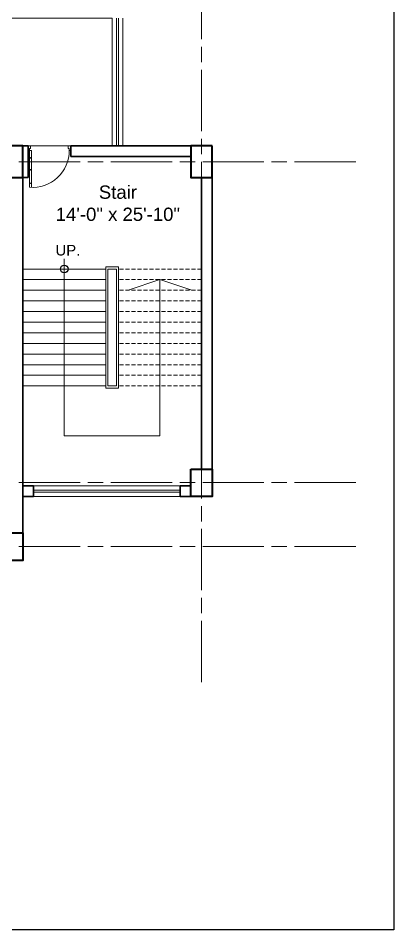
# Model space of a CAD drawing. Header units: inches. Extents: x -12 to 20935469, y -1604 to 24729220.
# Drawn here: x 20926584 to 20926937, y 24710015 to 24710873 of the extents above; entities that cross this region are included whole.
import ezdxf

# ---------------------------------------------------------------- set-up
doc = ezdxf.new("R2010")
doc.units = ezdxf.units.IN
doc.header["$LTSCALE"] = 0.03
doc.header["$MEASUREMENT"] = 0
for name, pattern in [('ACAD_ISO03W100', [30, 12, -18]), ('ACAD_ISO08W100', [36, 24, -3, 6, -3]), ('DASHED2', [0.375, 0.25, -0.125])]:
    doc.linetypes.add(name, pattern=pattern)
for name, color, linetype, lineweight in [('column', 1, 'Continuous', 40), ('Door', 7, 'Continuous', 18), ('Gas', 21, 'Continuous', 5), ('Grid Line', 252, 'Continuous', 18), ('Hatch', 253, 'Continuous', 15), ('Main Wall', 7, 'Continuous', 30), ('RAIL', 23, 'Continuous', 13), ('STAIR', 46, 'Continuous', 15), ('wind.', 150, 'Continuous', 20)]:
    doc.layers.add(name, color=color, linetype=linetype, lineweight=lineweight)
doc.layers.add('TEXT', color=7, linetype='Continuous')
doc.styles.add('2', font='swisscl.ttf')

# ---------------------------------------------------------------- blocks, each defined once
blk = doc.blocks.new('fff')
at = {"layer": 'Grid Line', "color": 252, "linetype": 'ACAD_ISO08W100', "lineweight": 9, "ltscale": 80, "true_color": 0x939598}
for p, q in [((20832951.75, 24723521.1), (20832951.75, 24724698.78)), ((20833096.95, 24724010.75), (20830726.15, 24724010.75)), ((20833096.95, 24723708.72), (20830726.15, 24723708.72)), ((20833096.95, 24723648.75), (20830726.15, 24723648.75))]:
    blk.add_line(p, q, dxfattribs=at)
blk = doc.blocks.new('Door_45')
at = {"layer": 'Door'}
for p, q in [((1.5, 4.97), (1.5, 43.97)), ((1.5, 40.03), (2.25, 40.03)), ((2.25, 40.03), (2.25, 39.53)), ((2.25, 39.53), (2.75, 39.53)), ((2.75, 39.53), (2.75, 40.03)), ((2.75, 40.03), (3.5, 40.03)), ((3.5, 44.03), (3.5, 4.97)), ((1.5, 25.77), (2.25, 25.77)), ((2.25, 25.77), (2.25, 25.27)), ((2.25, 25.27), (2.75, 25.27)), ((2.75, 25.77), (3.5, 25.77)), ((2.75, 25.27), (2.75, 25.77)), ((1.5, 12.57), (2.25, 12.57)), ((2.25, 12.57), (2.25, 13.07)), ((2.25, 13.07), (2.75, 13.07)), ((2.75, 13.07), (2.75, 12.57)), ((2.75, 12.57), (3.5, 12.57)), ((0, -0.03), (0, 4.97)), ((0, 4.97), (1.5, 4.97)), ((3.5, 4.97), (1.5, 4.97)), ((1.5, 4.97), (1.5, 2.97)), ((1.5, 2.97), (2.5, 2.97)), ((2.5, 2.97), (2.5, -0.03)), ((42.5, 3), (42.5, -0.03)), ((43.5, 3), (42.5, 3)), ((45, 5), (43.5, 5)), ((43.5, 5), (43.5, 3)), ((45, -0.03), (45, 5)), ((2.5, -0.03), (0, -0.03)), ((42.5, -0.03), (45, -0.03))]:
    blk.add_line(p, q, dxfattribs=at)
blk.add_arc((4.66, 5.26), 38.84, 359.62325, 94.66847, dxfattribs=at)

msp = doc.modelspace()

# ---------------------------------------------------------------- linework, layer by layer
at = {"linetype": 'ACAD_ISO03W100', "ltscale": 20}
msp.add_line((20926293.05, 24710362.86), (20926588.05, 24710362.86), dxfattribs=at)
msp.add_circle((20926627.04, 24710636.98), 3.61)
at = {"layer": 'column', "lineweight": 40, "ltscale": 20}
for points in [[(20926588.05, 24710753), (20926568.05, 24710753), (20926568.05, 24710723), (20926588.05, 24710723)], [(20926766.02, 24710753), (20926746.02, 24710753), (20926746.02, 24710723), (20926766.02, 24710723)], [(20926746.02, 24710448.81), (20926766.02, 24710448.81), (20926766.02, 24710422.81), (20926746.02, 24710422.81)], [(20926568.05, 24710388.84), (20926588.05, 24710388.84), (20926588.05, 24710362.84), (20926568.05, 24710362.84)]]:
    msp.add_lwpolyline(points, close=True, dxfattribs=at)
at = {"layer": 'Defpoints'}
msp.add_lwpolyline([(20924498.02, 24711473.75), (20926936.89, 24711473.75), (20926936.89, 24710015.22), (20924498.02, 24710015.22)], close=True, dxfattribs=at)
at = {"layer": 'Gas', "color": 0, "lineweight": 5}
for points in [[(20926666.03, 24710638.98), (20926678.03, 24710638.98), (20926678.03, 24710524.98), (20926666.03, 24710524.98)], [(20926668.03, 24710636.98), (20926676.03, 24710636.98), (20926676.03, 24710526.98), (20926668.03, 24710526.98)]]:
    msp.add_lwpolyline(points, close=True, dxfattribs=at)
at = {"layer": 'Hatch', "lineweight": 0}
msp.add_lwpolyline([(20924836.55, 24710873.16), (20925658.5, 24710873.16), (20925658.5, 24711188.05), (20925838.05, 24711187.87), (20925838.05, 24710873.02), (20926672.05, 24710872.98), (20926672.05, 24710753), (20926568.05, 24710753), (20926293.05, 24710753), (20925978.05, 24710752.86), (20925978.05, 24710611.85), (20925658.5, 24710611.85), (20925658.5, 24710753), (20924836.55, 24710752.82)], close=True, dxfattribs=at)
at = {"layer": 'Main Wall', "lineweight": 30}
for p, q in [((20926593.05, 24710752.97), (20926588.05, 24710752.97)), ((20926593.05, 24710722.97), (20926593.05, 24710752.97)), ((20926633.05, 24710753), (20926746.02, 24710753)), ((20926633.05, 24710753), (20926633.05, 24710743)), ((20926633.05, 24710743), (20926746.02, 24710743)), ((20926588.05, 24710722.97), (20926593.05, 24710722.97)), ((20926588.05, 24710388.84), (20926588.05, 24710722.84)), ((20926756.02, 24710722.82), (20926756.02, 24710448.81)), ((20926766.02, 24710722.82), (20926766.02, 24710448.81)), ((20926598.05, 24710432.96), (20926598.05, 24710422.96))]:
    msp.add_line(p, q, dxfattribs=at)
for points in [[(20926598.05, 24710422.96), (20926588.05, 24710422.96), (20926588.05, 24710432.96), (20926598.05, 24710432.96)], [(20926746, 24710422.96), (20926736, 24710422.96), (20926736, 24710432.96), (20926746, 24710432.96)]]:
    msp.add_lwpolyline(points, dxfattribs=at)
at = {"layer": 'RAIL', "lineweight": 9}
for p, q in [((20926627.04, 24710646.7), (20926627.04, 24710479.98)), ((20926687.03, 24710616.98), (20926717.03, 24710626.98)), ((20926717.03, 24710479.98), (20926717.03, 24710626.98)), ((20926717.03, 24710626.98), (20926747.03, 24710616.98)), ((20926588.03, 24710616.98), (20926666.03, 24710616.98)), ((20926627.04, 24710479.98), (20926717.03, 24710479.98))]:
    msp.add_line(p, q, dxfattribs=at)
at = {"layer": 'STAIR', "color": 32, "lineweight": 5}
for p, q in [((20926666.03, 24710636.98), (20926588.03, 24710636.98)), ((20926666.03, 24710626.98), (20926588.03, 24710626.98)), ((20926648.03, 24710616.98), (20926588.03, 24710616.98)), ((20926666.03, 24710606.98), (20926588.03, 24710606.98)), ((20926666.03, 24710596.98), (20926588.03, 24710596.98)), ((20926666.03, 24710586.98), (20926588.03, 24710586.98)), ((20926666.03, 24710576.98), (20926588.03, 24710576.98)), ((20926666.03, 24710566.98), (20926588.03, 24710566.98)), ((20926666.03, 24710556.98), (20926588.03, 24710556.98)), ((20926666.03, 24710546.98), (20926588.03, 24710546.98)), ((20926666.03, 24710536.98), (20926588.03, 24710536.98)), ((20926666.03, 24710526.98), (20926588.03, 24710526.98))]:
    msp.add_line(p, q, dxfattribs=at)
at = {"layer": 'STAIR', "color": 32, "linetype": 'DASHED2', "lineweight": 5, "ltscale": 500}
for p, q in [((20926756, 24710636.98), (20926678.03, 24710636.98)), ((20926756, 24710626.98), (20926678.03, 24710626.98)), ((20926756, 24710616.98), (20926678.03, 24710616.98)), ((20926756, 24710606.98), (20926678.03, 24710606.98)), ((20926756, 24710596.98), (20926678.03, 24710596.98)), ((20926756, 24710586.98), (20926678.03, 24710586.98)), ((20926756, 24710576.98), (20926678.03, 24710576.98)), ((20926756, 24710566.98), (20926678.03, 24710566.98)), ((20926756, 24710556.98), (20926678.03, 24710556.98)), ((20926756, 24710546.98), (20926678.03, 24710546.98)), ((20926756, 24710536.98), (20926678.03, 24710536.98)), ((20926756, 24710526.98), (20926678.03, 24710526.98))]:
    msp.add_line(p, q, dxfattribs=at)
at = {"layer": 'wind.'}
for p, q in [((20926672.05, 24710753), (20926672.05, 24710872.98)), ((20926676.05, 24710753), (20926676.05, 24710872.98)), ((20926678.05, 24710753), (20926678.05, 24710872.98)), ((20926682.05, 24710753), (20926682.05, 24710872.98))]:
    msp.add_line(p, q, dxfattribs=at)
at = {"layer": 'wind.', "lineweight": 5}
for p, q in [((20926736, 24710432.96), (20926598.05, 24710432.96)), ((20926736, 24710428.96), (20926598.05, 24710428.96)), ((20926736, 24710426.96), (20926598.05, 24710426.96)), ((20926736, 24710422.96), (20926598.05, 24710422.96))]:
    msp.add_line(p, q, dxfattribs=at)

# ---------------------------------------------------------------- block references
at = {"layer": 'Door', "color": 250, "ltscale": 20, "xscale": -0.8888888888759539, "yscale": 0.8888888888759539, "zscale": 0.8888888888759539, "rotation": 180}
msp.add_blockref('Door_45', (20926593.05, 24710752.97), dxfattribs=at)
at = {"layer": 'wind.', "lineweight": 5}
msp.add_blockref('fff', (93804.27, -13272.74), dxfattribs=at)

# ---------------------------------------------------------------- texts
at = {"layer": 'TEXT', "color": 30, "lineweight": 5, "ltscale": 20, "attachment_point": 2, "style": '2'}
for s, width, gutter_width, insert, char_height in [('\\pxsm1,t7;{\\fArial|b0|i0|c0|p34;\\C0;Stair\\P\\ptz;14\'-0" x 25\'-10"  }', 178.7953, 0.282, (20926677.44, 24710715.55), 12.4758), ('{\\fArial|b0|i0|c0|p34;\\C0;UP.}', 104.7597, 0.5, (20926630.46, 24710659.71), 10)]:
    msp.add_mtext_dynamic_manual_height_columns(s, width=width, gutter_width=gutter_width, heights=[0], dxfattribs=dict(at, insert=insert, char_height=char_height))

doc.saveas('drawing.dxf')
